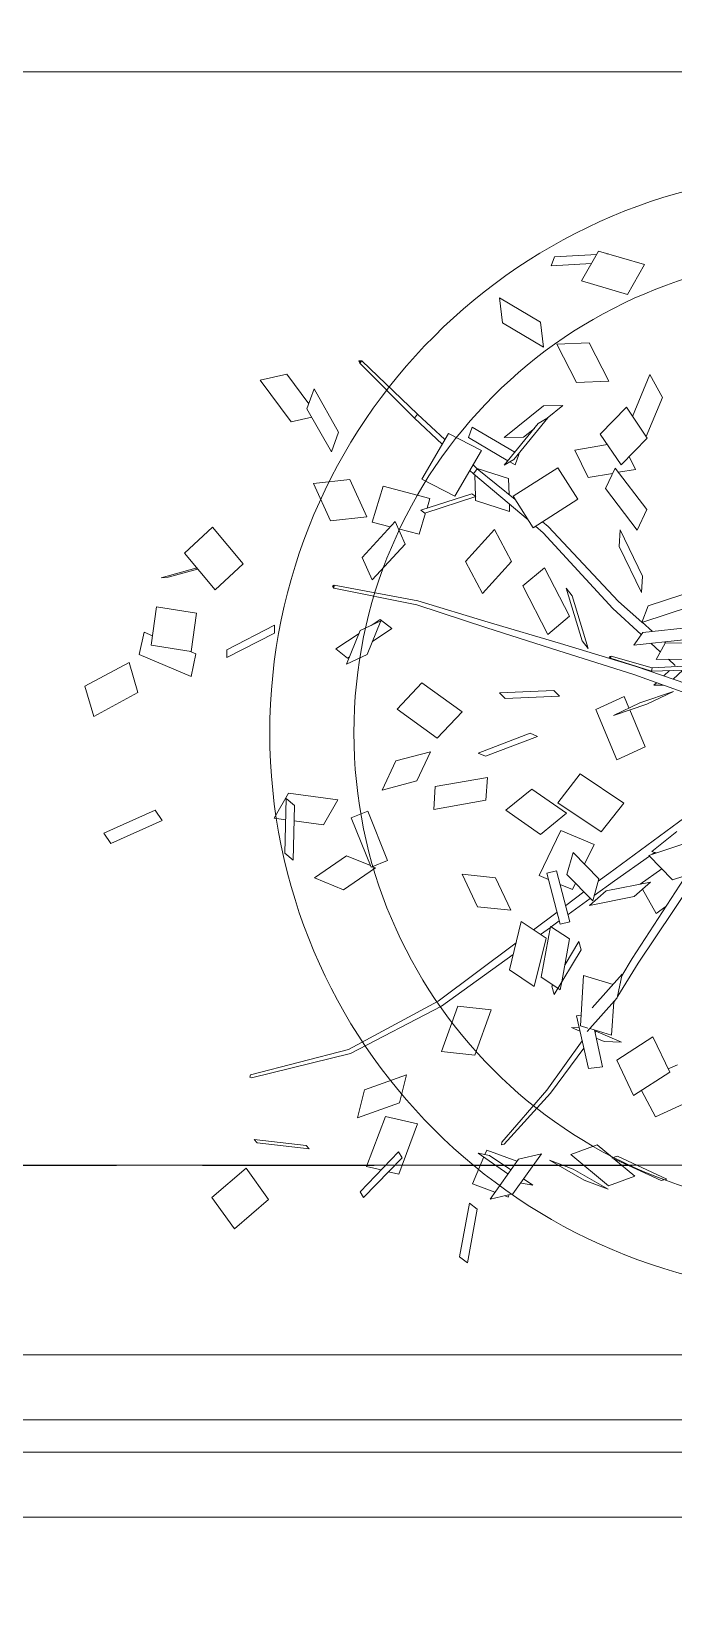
# Model space of a CAD drawing. Header units: centimetres. Extents: x 5488 to 20269, y -31398 to -19684.
# Drawn here: x 16425 to 16448.7, y -24037.2 to -23979.2 of the extents above; entities that cross this region are included whole.
import ezdxf

# ---------------------------------------------------------------- set-up
doc = ezdxf.new("R2010")
doc.units = ezdxf.units.CM
doc.linetypes.add('HIDDEN', pattern=[9.525, 6.35, -3.175])
for name, color, linetype, lineweight in [('xxx_Auto_Dograma_Metal', 157, 'Continuous', 0), ('xxx_Auto_Element_Dograma Cam', 140, 'Continuous', 9), ('xxx_Auto_FFE_WOOD', 36, 'Continuous', 0), ('xxx_Auto_FURNISHED-01', 252, 'Continuous', 0), ('xxx_Auto_Konstruksiyon_Metal', 141, 'Continuous', 0), ('xxx_Auto_Merdiven_Merdiven', 163, 'Continuous', 15), ('xxx_Auto_Tefris_Silik', 252, 'Continuous', 13), ('xxx_Auto_Tefris_Tefris', 32, 'Continuous', 15)]:
    doc.layers.add(name, color=color, linetype=linetype, lineweight=lineweight)
doc.layers.add('xxx_Auto_LANDSCAPE', color=7, linetype='Continuous', lineweight=0, true_color=0x496639)

# ---------------------------------------------------------------- blocks, each defined once
blk = doc.blocks.new('A$C7e91c669')
at = {"layer": 'xxx_Auto_Dograma_Metal'}
for p, q in [((-41.235, 2.993, -0.907), (49.69, 2.995, -0.6)), ((-41.235, -3.007, -0.6), (49.69, -3.005, -0.6))]:
    blk.add_line(p, q, dxfattribs=at)
at = {"layer": 'xxx_Auto_Element_Dograma Cam'}
for p, q in [((51.4, 0.595, -0.6), (-43.095, 0.595, -0.6)), ((-43.095, -0.605, -0.6), (51.4, -0.605, -0.6))]:
    blk.add_line(p, q, dxfattribs=at)
blk = doc.blocks.new('A$C5c4a7a0b')
at = {"layer": 'xxx_Auto_FFE_WOOD'}
blk.add_lwpolyline([(109, -3.5), (109, 0.5, 0.414214), (108, 1.5), (-115, 1.5, 0.414214), (-116, 0.5), (-116, -3.5, 0.414214), (-115, -4.5), (108, -4.5, 0.414214)], format="xyb", close=True, dxfattribs=at)
blk = doc.blocks.new('agac0001')
at = {"layer": 'xxx_Auto_LANDSCAPE', "linetype": 'Continuous'}
for points in [[(11.35, -13.06), (10.49, -8.31)], [(45.53, -8.55), (43.16, -10.58)], [(47.5, -12.45), (45.53, -8.55)], [(9.06, -16.38), (4.74, -9.03)], [(9.74, -16.04), (5.54, -8.63)], [(9.17, -9.39), (10.04, -14.14)], [(15.59, -9.2), (14.96, -13.94)], [(33.36, -9.19), (30.13, -11.3)], [(32.17, -12.18), (35.61, -9.93)], [(35.61, -9.93), (33.36, -9.19)], [(9.07, -14.75), (8.44, -10.78)], [(9.36, -14.64), (8.81, -10.65)], [(11.69, -15.9), (11.33, -11.37)], [(12.31, -10.35), (12.67, -14.88)], [(13.58, -14.81), (14.21, -10.07)], [(29.96, -11.23), (28.01, -14.01)], [(33.08, -12.58), (29.96, -11.23)], [(43.16, -10.58), (45.13, -14.48)], [(8.62, -11.94), (7.98, -12.94)], [(9.84, -13.03), (9.18, -12.54)], [(21.92, -13.66), (23.59, -12.45)], [(23.59, -12.45), (27.84, -14.59)], [(27.4, -14.37), (27.38, -12.8)], [(27.38, -12.8), (28.62, -13.14)], [(31.13, -15.36), (33.08, -12.58)], [(45.13, -14.48), (47.5, -12.45)], [(47.12, -11.63), (47.09, -11.65)], [(47.14, -11.74), (47.12, -11.63)], [(47.73, -16.48), (47.25, -12.66)], [(-9.95, -16.38), (-9.52, -13.05)], [(-8.3, -21.95), (-3.97, -12.92)], [(6.18, -15.71), (6.87, -13.12)], [(6.87, -13.12), (6.44, -16.31)], [(7.62, -13.93), (7.77, -14.77)], [(8.43, -13.73), (8.81, -13.13)], [(10.04, -14.14), (11.35, -13.06)], [(11.57, -14.34), (10.65, -13.65)], [(11.47, -13.11), (11.35, -13.02)], [(13.59, -14.76), (12.6, -13.99)], [(14.96, -13.94), (13.58, -14.81)], [(17.72, -13.95), (16.28, -14.33)], [(22.22, -15.19), (17.72, -13.95)], [(26.17, -15.8), (21.92, -13.66)], [(28.01, -14.01), (31.13, -15.36)], [(35.71, -13.72), (39.48, -14.83)], [(36.13, -16.63), (35.71, -13.72)], [(46.53, -13.28), (46.99, -16.92)], [(-16.82, -20.84), (-10.65, -14.76)], [(-16.31, -21.28), (-10.02, -15.29)], [(-6.93, -14.75), (-7.36, -18.08)], [(-7.06, -17.73), (-5.71, -15.16)], [(7.77, -14.77), (7.95, -14.49)], [(9.07, -14.75), (9.36, -14.64)], [(10.9, -18.19), (9.07, -14.75)], [(11.09, -18.11), (9.36, -14.64)], [(12.67, -14.88), (11.69, -15.9)], [(15.32, -17.16), (12.51, -15.05)], [(15.85, -16.52), (13.62, -14.79)], [(16.28, -14.33), (20.77, -15.56)], [(20.77, -15.56), (22.22, -15.19)], [(27.84, -14.59), (26.17, -15.8)], [(27.43, -17.16), (27.4, -14.91)], [(30.07, -14.9), (30.11, -17.9)], [(39.48, -14.83), (39.9, -17.74)], [(-7.36, -18.08), (-9.95, -16.38)], [(2.41, -16.57), (1.72, -19.33)], [(5.96, -17.33), (2.41, -16.57)], [(5.74, -18.9), (6.18, -15.71)], [(6.44, -16.31), (5.74, -18.9)], [(12.45, -22.71), (9.06, -16.38)], [(13.06, -22.42), (9.74, -16.04)], [(23.74, -21.57), (15.85, -16.52)], [(39.9, -17.74), (36.13, -16.63)], [(46.99, -16.92), (47.73, -16.48)], [(-29.89, -17.98), (-30.85, -21.87)], [(-12.23, -17.4), (-12.69, -18.38)], [(-12.69, -18.38), (-10.28, -19.21)], [(-9.78, -18.37), (-10.79, -20.08)], [(-9.83, -22.5), (-9.78, -18.37)], [(-9.79, -19.32), (-8.77, -17.15)], [(-9.06, -21.57), (-7.44, -18.03)], [(-7.32, -17.76), (-7.2, -17.5)], [(-7.27, -17.38), (-7.06, -17.73)], [(7.25, -17.61), (6.15, -17.38)], [(6.56, -20.37), (7.25, -17.61)], [(10.9, -18.19), (11.09, -18.11)], [(11.06, -18.29), (10.9, -18.19)], [(11.06, -18.29), (10.99, -18.15)], [(11.09, -18.11), (11.06, -18.29)], [(23.26, -22.11), (15.32, -17.16)], [(23.87, -22.94), (25.67, -18.45)], [(25.67, -18.45), (28.81, -19.71)], [(30.11, -17.9), (27.43, -17.16)], [(33.44, -19.84), (34.3, -18.23)], [(34.3, -18.23), (34.59, -19.96)], [(-27.09, -19.84), (-28.57, -23.46)], [(-23.67, -20.76), (-27.09, -19.84)], [(-26.78, -19.92), (-26.56, -19.02)], [(-2.26, -19.44), (-4.45, -21.94)], [(1.07, -22.84), (-2.26, -19.44)], [(1.72, -19.33), (6.56, -20.37)], [(28.81, -19.71), (27.02, -24.2)], [(33.46, -19.79), (30.31, -23.53)], [(34.59, -19.96), (32.43, -24)], [(33.1, -20.73), (33.46, -19.79)], [(39.86, -18.99), (42.14, -18.82)], [(42.72, -22.25), (39.86, -18.99)], [(42.14, -18.82), (45, -22.08)], [(-25.15, -24.38), (-23.67, -20.76)], [(-19.44, -23.22), (-16.82, -20.84)], [(-17.69, -22.5), (-16.31, -21.28)], [(-10.79, -20.08), (-10.84, -24.21)], [(12.16, -20.04), (12.95, -20.45)], [(17.12, -20.58), (12.16, -20.04)], [(12.95, -20.45), (17.91, -20.99)], [(15.35, -21.18), (14.09, -23.42)], [(20.1, -22.58), (15.35, -21.18)], [(17.91, -20.99), (17.12, -20.58)], [(29.94, -24.47), (33.1, -20.73)], [(32.14, -22.27), (32.74, -21.15)], [(-36.65, -22.41), (-36.61, -21.88)], [(-33.79, -26.44), (-36.65, -22.41)], [(-36.61, -21.88), (-33.74, -25.91)], [(-30.85, -21.87), (-28.26, -22.68)], [(-17.54, -22.44), (-20.06, -25.7)], [(-19.57, -23.28), (-17.54, -22.44)], [(-10.84, -24.21), (-9.83, -22.5)], [(-10.04, -23.63), (-9.06, -21.57)], [(-8.83, -23.03), (-8.3, -21.95)], [(-5.47, -22.79), (-7.07, -23.97)], [(-3.66, -25.53), (-5.47, -22.79)], [(-4.45, -21.94), (-1.13, -25.34)], [(15.7, -28.76), (12.45, -22.71)], [(16.18, -28.54), (13.06, -22.42)], [(18.84, -24.82), (20.1, -22.58)], [(23.97, -22.7), (23.26, -22.11)], [(24.25, -22), (23.74, -21.57)], [(32.43, -24), (32.14, -22.27)], [(45, -22.08), (42.72, -22.25)], [(-28.57, -23.46), (-25.15, -24.38)], [(-23.27, -25.2), (-23.62, -23.64)], [(-23.62, -23.64), (-22.21, -25.75)], [(-19.88, -23.67), (-22.81, -24.42)], [(-22.09, -26.54), (-19.57, -23.28)], [(-19.95, -23.69), (-19.74, -23.5)], [(-17.02, -25.93), (-18.31, -23.44)], [(-11.3, -26.29), (-10.23, -24.03)], [(-8.62, -22.93), (-10.49, -23.86)], [(-10.49, -23.86), (-7.69, -25.73)], [(-5.83, -24.8), (-8.62, -22.93)], [(-1.13, -25.34), (1.07, -22.84)], [(8.97, -23.81), (8.37, -23.41)], [(8.37, -23.41), (9.06, -28.3)], [(9.67, -28.7), (8.97, -23.81)], [(14.09, -23.42), (18.84, -24.82)], [(27.02, -24.2), (23.87, -22.94)], [(29.69, -27.38), (24.65, -23.25)], [(30.09, -26.94), (26.69, -24.07)], [(30.66, -22.98), (29.79, -23.49)], [(29.79, -23.49), (30.16, -23.92)], [(30.31, -23.53), (29.94, -24.47)], [(30.29, -24.06), (33.02, -27.22)], [(30.72, -23.04), (30.66, -22.98)], [(33.89, -26.7), (30.93, -23.3)], [(-36.24, -27.23), (-35.81, -24.71)], [(-35.81, -24.71), (-33.9, -26.29)], [(-22.84, -25.85), (-23.27, -25.2)], [(-22.81, -24.42), (-21.86, -26.24)], [(-10.46, -26.35), (-9.55, -24.49)], [(-8.62, -25.1), (-9.14, -25.49)], [(-9.14, -25.49), (-8.48, -26.49)], [(-7.69, -25.73), (-5.83, -24.8)], [(-7.33, -28.23), (-3.66, -25.53)], [(-3.67, -27.4), (-2.21, -24.72)], [(-2.21, -24.72), (0.53, -27.44)], [(21.21, -25.44), (18.83, -28.56)], [(24.37, -26.41), (21.21, -25.44)], [(25.73, -24.76), (26.37, -24.66)], [(27.28, -27.62), (25.73, -24.76)], [(27.23, -24.53), (28.68, -24.3)], [(28.68, -24.3), (30.1, -26.94)], [(-33.74, -25.91), (-33.79, -26.44)], [(-33.78, -26.38), (-32.37, -27.54)], [(-25.5, -25.75), (-25.42, -27.05)], [(-22.05, -25.87), (-25.5, -25.75)], [(-25.42, -27.05), (-20.49, -27.23)], [(-22.34, -25.86), (-22.15, -25.69)], [(-21.78, -26.41), (-21.45, -27.04)], [(-21.45, -27.04), (-17.02, -25.93)], [(-20.49, -27.23), (-20.52, -26.81)], [(-18.22, -28.88), (-14.67, -25.72)], [(-13.51, -26.56), (-17.21, -27.98)], [(-13.89, -25.78), (-15.71, -27.4)], [(-14.67, -25.72), (-13.89, -25.78)], [(-12.08, -28.06), (-13.51, -26.56)], [(-11.98, -26.24), (-12.03, -27.17)], [(-7.19, -26.58), (-11.98, -26.24)], [(-7.24, -27.51), (-7.19, -26.58)], [(4.24, -31.02), (5.14, -26.04)], [(5.55, -26.64), (4.65, -31.62)], [(5.14, -26.04), (5.55, -26.64)], [(21.98, -29.54), (24.37, -26.41)], [(28.01, -29.41), (31.64, -26.26)], [(29.69, -27.38), (30.09, -26.94)], [(30.5, -27.25), (30.09, -26.94)], [(30.1, -26.94), (30.12, -26.96)], [(31.64, -26.26), (33.72, -28.93)], [(33.02, -27.22), (33.89, -26.7)], [(-36.53, -27.32), (-35.32, -29.29)], [(-34.16, -30.1), (-36.53, -27.32)], [(-32.8, -30.06), (-36.24, -27.23)], [(-32.37, -27.54), (-32.8, -30.06)], [(-26.99, -30.87), (-23.51, -27.12)], [(-26.66, -31.12), (-22.82, -27.14)], [(-21.47, -27.87), (-21.94, -27.18)], [(-21.62, -27.19), (-21.47, -27.87)], [(-17.21, -27.98), (-17.89, -28.25)], [(-17.89, -28.25), (-17.72, -28.43)], [(-17.72, -28.43), (-16.46, -29.75)], [(-16.46, -29.75), (-12.08, -28.06)], [(-12.62, -29.08), (-12.15, -28.08)], [(-12.12, -28.02), (-11.72, -27.19)], [(-12.08, -29.64), (-10.9, -27.24)], [(-12.03, -27.17), (-7.24, -27.51)], [(-7.84, -27.46), (-7.33, -28.23)], [(-0.93, -30.12), (-3.67, -27.4)], [(0.53, -27.44), (-0.93, -30.12)], [(9.06, -28.3), (9.67, -28.7)], [(27.01, -32.39), (27.62, -27.53)], [(27.62, -27.57), (27.28, -27.62)], [(27.94, -27.84), (27.32, -32.7)], [(27.62, -27.53), (27.94, -27.84)], [(29.56, -27.26), (27.66, -27.56)], [(30.06, -27.64), (29.69, -27.38)], [(-35.32, -29.29), (-32.95, -32.08)], [(-17.44, -28.94), (-18.22, -28.88)], [(-17.32, -28.84), (-17.44, -28.94)], [(-17.17, -30.52), (-13.05, -28.65)], [(-13.05, -28.65), (-11.15, -30.59)], [(18.92, -34.62), (15.7, -28.76)], [(19.28, -34.46), (16.18, -28.54)], [(18.83, -28.56), (21.98, -29.54)], [(30.09, -32.08), (28.01, -29.41)], [(33.72, -28.93), (30.09, -32.08)], [(35.67, -31.71), (32.86, -29.67)], [(35.96, -31.39), (33.25, -29.34)], [(-32.95, -32.08), (-34.16, -30.1)], [(-30.77, -35.85), (-26.99, -30.87)], [(-30.55, -36.02), (-26.66, -31.12)], [(-15.27, -32.47), (-17.17, -30.52)], [(-11.15, -30.59), (-15.27, -32.47)], [(-9.95, -31.34), (-6.79, -32.18)], [(-9.08, -34.25), (-9.95, -31.34)], [(2.32, -31.21), (0.3, -31.73)], [(2.38, -36.02), (2.32, -31.21)], [(4.65, -31.62), (4.24, -31.02)], [(-35.34, -35.9), (-32.24, -32.67)], [(-32.24, -32.67), (-32.33, -34.82)], [(-17.37, -39.14), (-13.94, -31.86)], [(-16.86, -39.37), (-12.96, -31.42)], [(-6.79, -32.18), (-5.92, -35.08)], [(0.3, -31.73), (0.36, -36.55)], [(8.61, -32.36), (6.67, -35.03)], [(11.86, -35.48), (8.61, -32.36)], [(27.02, -32.3), (25.21, -33.24)], [(27.32, -32.7), (27.01, -32.39)], [(28.23, -31.67), (27.4, -32.1)], [(30.1, -35.66), (28.23, -31.67)], [(35.67, -31.71), (35.96, -31.39)], [(41.49, -35.68), (35.67, -31.71)], [(41.68, -35.47), (35.96, -31.39)], [(-34.19, -34.7), (-34.92, -33.98)], [(-34.92, -33.98), (-34.53, -34.97)], [(25.21, -33.24), (26.03, -35.01)], [(-32.33, -34.82), (-35.43, -38.04)], [(-34.53, -34.97), (-34.49, -35.01)], [(-32.49, -34.99), (-31, -37.51)], [(-18.52, -34.76), (-22.3, -36.98)], [(-17.64, -37.69), (-18.52, -34.76)], [(-5.92, -35.08), (-9.08, -34.25)], [(6.67, -35.03), (9.92, -38.15)], [(9.92, -38.15), (11.86, -35.48)], [(21.82, -41.78), (18.92, -34.62)], [(22.07, -41.68), (19.28, -34.46)], [(21.9, -38.21), (24.56, -34.67)], [(26.74, -35.18), (24.09, -38.72)], [(24.56, -34.67), (26.74, -35.18)], [(27.07, -37.23), (30.1, -35.66)], [(41.49, -35.68), (41.68, -35.47)], [(41.71, -35.72), (41.55, -35.61)], [(41.68, -35.47), (41.71, -35.72)], [(-35.56, -36.37), (-35.36, -36.24)], [(-35.37, -36.68), (-35.56, -36.37)], [(-35.43, -38.04), (-35.34, -35.9)], [(-33.47, -36.01), (-31.12, -38.32)], [(-31.52, -37.34), (-33.18, -35.7)], [(-30.77, -36.1), (-30.77, -35.85)], [(-30.55, -36.02), (-30.77, -36.1)], [(-22.3, -36.98), (-21.43, -39.9)], [(0.36, -36.55), (2.38, -36.02)], [(3.18, -37.58), (5.55, -35.87)], [(5.55, -35.87), (5.33, -39.13)], [(26.35, -35.7), (27.07, -37.23)], [(41.71, -35.72), (41.49, -35.68)], [(-33.79, -39.35), (-34.9, -37.49)], [(-31.56, -37.88), (-33.79, -39.35)], [(-31.12, -38.32), (-31.52, -37.34)], [(-31, -37.51), (-31.35, -37.75)], [(-21.43, -39.9), (-17.64, -37.69)], [(2.95, -40.84), (3.18, -37.58)], [(15.31, -39.91), (18.09, -38.11)], [(17.22, -37.25), (16.39, -39.21)], [(18.24, -38.14), (17.22, -37.25)], [(18.09, -38.11), (17.58, -40.12)], [(17.85, -39.06), (18.24, -38.14)], [(24.09, -38.72), (21.9, -38.21)], [(27.64, -37.62), (27.89, -40.95)], [(31.26, -38.51), (27.64, -37.62)], [(31.52, -41.84), (31.26, -38.51)], [(-36.13, -39.35), (-40.76, -41.13)], [(-40.1, -41.73), (-35.47, -39.95)], [(-35.47, -39.95), (-36.13, -39.35)], [(-20.08, -48.07), (-17.37, -39.14)], [(-19.69, -48.18), (-16.86, -39.37)], [(5.33, -39.13), (2.95, -40.84)], [(14.8, -41.92), (15.31, -39.91)], [(34.03, -39.7), (35.69, -38.73)], [(38.31, -41.18), (34.03, -39.7)], [(35.69, -38.73), (39.97, -40.2)], [(-40.76, -41.13), (-40.1, -41.73)], [(17.58, -40.12), (14.8, -41.92)], [(16.35, -42.62), (17.34, -40.28)], [(27.89, -40.95), (31.52, -41.84)], [(37.46, -40.89), (37.4, -42.81)], [(39.97, -40.2), (38.31, -41.18)], [(41.72, -42.39), (38.73, -40.93)], [(-5.33, -45.95), (-3.89, -42.72)], [(-3.89, -42.72), (-3.72, -42.97)], [(-3.75, -43.12), (-3.45, -41.53)], [(-3.45, -41.53), (1.29, -42.47)], [(1.29, -42.47), (0.99, -44.06)], [(15.41, -41.52), (15.32, -41.73)], [(15.32, -41.73), (16.35, -42.62)], [(21.82, -41.78), (22.07, -41.68)], [(22.01, -41.87), (21.82, -41.78)], [(22.01, -41.87), (21.95, -41.72)], [(22.07, -41.68), (22.01, -41.87)], [(41.64, -44.89), (41.72, -42.39)], [(-31.67, -45.79), (-27.49, -43.26)], [(-27.49, -43.26), (-26.29, -46.01)], [(-22.91, -43.44), (-25.3, -44.53)], [(-23.56, -47.45), (-22.91, -43.44)], [(0.99, -44.06), (-3.75, -43.12)], [(-3.61, -43.15), (-2.33, -45.14)], [(37.4, -42.81), (41.64, -44.89)], [(-33.18, -49.33), (-30.26, -45.21)], [(-29.69, -45.43), (-32.61, -49.54)], [(-30.26, -45.21), (-29.69, -45.43)], [(-25.3, -44.53), (-25.95, -48.53)], [(-2.33, -45.14), (-3.77, -48.37)], [(2.81, -44.95), (0.81, -46.66)], [(4.24, -49.25), (2.81, -44.95)], [(-31.29, -46.65), (-31.67, -45.79)], [(-26.29, -46.01), (-30.46, -48.54)], [(-3.77, -48.37), (-5.33, -45.95)], [(0.81, -46.66), (1.66, -49.22)], [(-30.46, -48.54), (-31.01, -47.29)], [(-25.95, -48.53), (-23.56, -47.45)], [(-20.59, -57.33), (-20.08, -48.07)], [(-20.32, -57.38), (-19.69, -48.18)], [(18.79, -47.83), (17.4, -52.51)], [(18.1, -52.37), (19.49, -47.7)], [(19.49, -47.7), (18.79, -47.83)], [(-32.61, -49.54), (-33.18, -49.33)], [(3.04, -48.93), (-1.83, -49.96)], [(-1.07, -50.59), (3.8, -49.55)], [(2.24, -50.96), (4.24, -49.25)], [(3.8, -49.55), (3.04, -48.93)], [(23.65, -52.43), (25.51, -49.49)], [(25.51, -49.49), (29.29, -51.61)], [(-1.83, -49.96), (-1.07, -50.59)], [(1.91, -49.95), (2.24, -50.96)], [(17.4, -52.51), (18.1, -52.37)], [(27.43, -54.55), (23.65, -52.43)], [(29.29, -51.61), (27.43, -54.55)], [(-27.56, -53.59), (-27.91, -53.37)], [(-27.91, -53.37), (-26.51, -57.92)], [(-26.16, -58.14), (-27.56, -53.59)], [(25.81, -53.65), (25.57, -56.4)], [(25.63, -57.06), (25.92, -53.77)], [(25.92, -53.77), (25.91, -53.71)], [(18.25, -55.21), (16.31, -56.03)], [(18.52, -55.61), (18.25, -55.21)], [(18.54, -55.65), (18.52, -55.61)], [(21.88, -54.49), (18.53, -55.61)], [(18.53, -55.61), (19.76, -59.06)], [(23.11, -57.94), (21.88, -54.49)], [(16.31, -56.03), (19.13, -60.31)], [(25.57, -56.4), (25.63, -57.06)], [(-31.77, -57.85), (-33.81, -61.39)], [(-28.59, -59.35), (-31.77, -57.85)], [(-26.51, -57.92), (-26.16, -58.14)], [(-20.52, -57.49), (-20.59, -57.33)], [(-20.32, -57.38), (-20.52, -57.49)], [(19.76, -59.06), (23.11, -57.94)], [(-30.63, -62.89), (-28.59, -59.35)], [(19.13, -60.31), (21.07, -59.49)], [(21.07, -59.49), (20.6, -58.78)], [(2.71, -65.99), (3.91, -61.01)], [(3.91, -61.01), (4.96, -61.47)], [(15.77, -61.05), (14.37, -65.39)], [(18.6, -61.33), (15.77, -61.05)], [(17.21, -65.68), (18.6, -61.33)], [(-33.81, -61.39), (-30.63, -62.89)], [(4.96, -61.47), (3.76, -66.45)], [(14.37, -65.39), (17.21, -65.68)], [(3.76, -66.45), (2.71, -65.99)]]:
    blk.add_lwpolyline(points, dxfattribs=at)
blk = doc.blocks.new('A$C7365360F')
at = {"layer": 'xxx_Auto_FURNISHED-01'}
for radius in [17.28, 14.688]:
    blk.add_circle((0.264, 0.108), radius, dxfattribs=at)
at = {"layer": 'xxx_Auto_LANDSCAPE', "xscale": 0.338688, "yscale": 0.338688, "zscale": 0.2074463999999999}
blk.add_blockref('agac0001', (0.079, 0.033), dxfattribs=at)

msp = doc.modelspace()

# ---------------------------------------------------------------- linework, layer by layer
at = {"layer": 'xxx_Auto_Merdiven_Merdiven'}
msp.add_lwpolyline([(17131.681, -24180.682), (17131.677, -24021.146), (16829.257, -24021.146), (16829.26, -23931.099), (16659.26, -23931.099), (16659.26, -24021.099), (16364.622, -24021.099)], dxfattribs=at)
at = {"layer": 'xxx_Auto_Tefris_Silik', "linetype": 'HIDDEN'}
msp.add_lwpolyline([(16364.622, -24021.099), (17032.495, -24021.178)], dxfattribs=at)

# ---------------------------------------------------------------- block references
at = {"layer": 'xxx_Auto_Konstruksiyon_Metal'}
msp.add_blockref('A$C7e91c669', (16411.669, -24031.099), dxfattribs=at)

# ---------------------------------------------------------------- next in the draw order: block references
at = {"layer": 'xxx_Auto_Tefris_Tefris', "rotation": 180}
msp.add_blockref('A$C5c4a7a0b', (16495.211, -23979.169), dxfattribs=at)

# ---------------------------------------------------------------- next in the draw order: block references
at = {"layer": 'xxx_Auto_Tefris_Tefris', "xscale": -1.2, "yscale": 1.2, "rotation": 280.6128426569576}
msp.add_blockref('A$C7365360F', (16454.454, -24005.445), dxfattribs=at)

doc.saveas('drawing.dxf')
